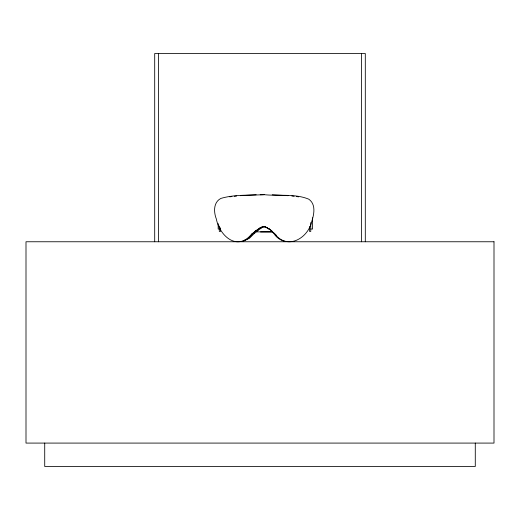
<?xml version="1.0" encoding="UTF-8"?>
<svg xmlns="http://www.w3.org/2000/svg" width="520" height="520" viewBox="0 0 520 520"><rect width="100%" height="100%" fill="white"/><g stroke="black" fill="none" stroke-linecap="round" stroke-linejoin="round"><path stroke-width="0.78" d="M252.688 233.877C249.613 237.347 246.188 241.014 241.3 241.592M254.332 233.435L249.314 238.388L243.522 240.695M251.758 233.877C237.738 251.745 219.674 236.217 216.327 218.966C213.636 212.076 213.297 202.293 220.87 198.419C234.754 194.311 249.853 195.481 264.206 194.681C278.772 196.228 295.016 193.427 308.802 199.199C316.056 204.256 314.125 214.266 311.753 221.422C308.392 237.4 288.808 249.906 276.003 235.313M255.723 231.218L256.516 230.588M257.199 230.939L257.946 230.347M255.899 230.588L255.041 231.218M259.818 228.254L260.669 227.714A5.473 5.473 15.8 0 1 263.75 226.759L264.303 226.792A6.298 6.292 3.6 0 1 266.006 227.194L268.775 228.989M261.053 228.15L261.859 227.636A5.154 5.148 4.9 0 1 264.758 226.746L265.265 226.772M259.467 228.254L261.417 227.194A6.325 6.312 4.5 0 1 263.712 226.766L264.297 226.792A5.473 5.466 4.6 0 1 266.825 227.714L268.437 228.989M229.743 196.839L231.946 196.547M234.286 196.287L236.567 196.053M240.344 195.676L256.172 194.792M272.064 231.888L260.514 231.933M272.356 231.888L256.048 231.862M260.202 194.74L264.206 194.681M219.31 229.021L218.172 229.021L218.172 223.574M310.772 229.021L312.611 229.021L312.611 217.984M272.246 194.792L288.067 195.676M291.85 196.053L294.132 196.287M296.465 196.547L298.675 196.839M286.007 241.592C281.736 240.968 277.882 238.596 275.125 235.313M272.11 231.686L272.909 232.388M475.28 443.085L475.28 466.486L44.72 466.486L44.72 443.085M365.3 241.761L365.3 53.514L154.7 53.514L154.7 241.761M361.556 53.514L361.556 241.761M312.52 218.082L312.52 221.553M310.772 222.541L310.772 231.413L309.543 231.413L309.543 226.623M220.539 227.786L220.539 231.413L219.31 231.413L219.31 226.037M158.444 53.514L158.444 241.761M267.215 227.37A5.154 5.154 0 0 1 267.651 227.636M258.005 230.425A45.858 44.668 -26.2 0 1 261.111 228.234M254.384 233.493A46.215 45.487 -23 0 1 257.25 230.997M272.435 232.213A63.407 61.334 30.1 0 1 275.308 235.157M268.827 228.52A61.913 59.098 32.6 0 1 272.636 231.907M252.577 233.766A48.081 46.904 -20.4 0 1 255.619 231.094M256.392 230.438A47.359 45.364 -25.3 0 1 259.708 228.092M256.035 230.776A51.051 48.159 -24.5 0 1 259.584 228.456M251.882 234.006A50.798 49.017 -21.4 0 1 255.158 231.368M273.097 232.186A65.78 63.382 28.2 0 1 276.204 235.125M268.983 228.716A65.644 61.75 31.4 0 1 272.337 231.433M494 241.761L26 241.761L26 443.085L494 443.085L494 241.761"/></g></svg>
